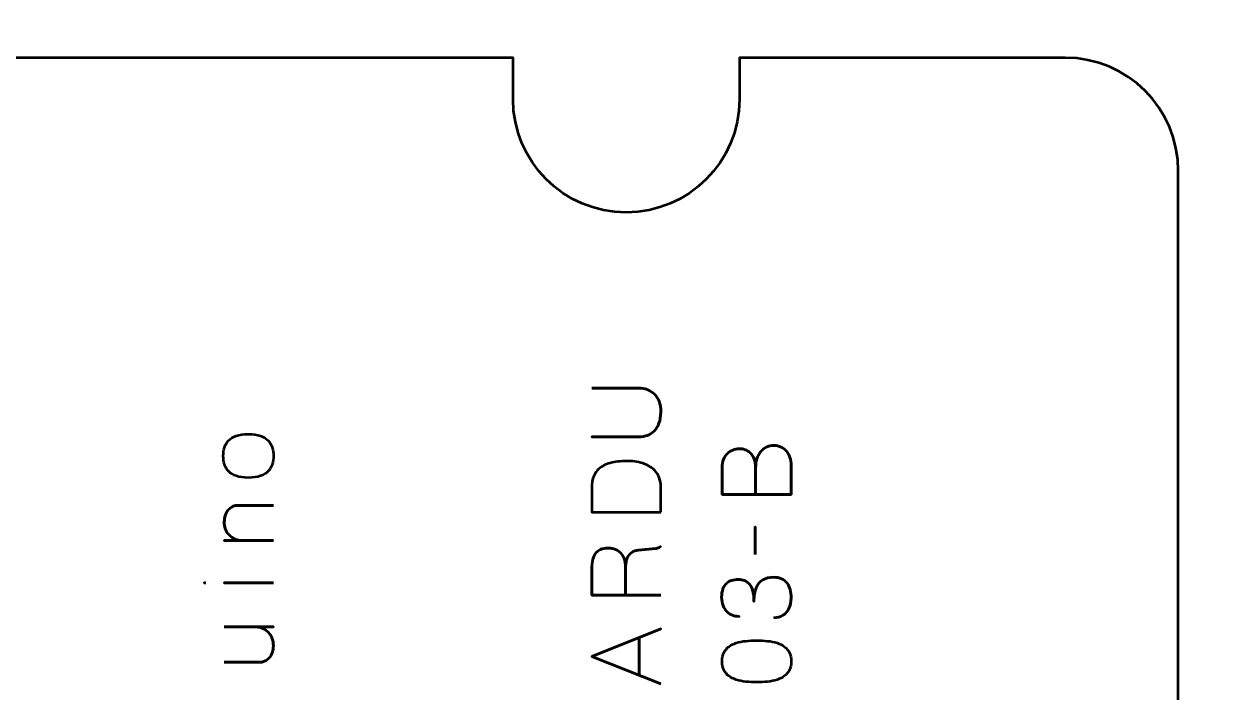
# Model space of a CAD drawing. Header units: centimetres. Extents: x -21 to 0, y -29.7 to 0.
# Drawn here: x -15.75 to -10.5, y -8.92 to -5.97 of the extents above; entities that cross this region are included whole.
import ezdxf

# ---------------------------------------------------------------- set-up
doc = ezdxf.new("R2010")
doc.units = ezdxf.units.CM
doc.header["$MEASUREMENT"] = 0
doc.layers.add('Layer 1', color=7, linetype='Continuous')

msp = doc.modelspace()

# ---------------------------------------------------------------- linework, layer by layer
at = {"layer": 'Layer 1', "color": 22, "lineweight": 53}
msp.add_open_spline([(-21.00002, -29.19996), (-21.00002, -29.19996), (-21.00002, -0.49992), (-21.00002, -0.49992), (-21.00002, -0.49992), (-21.00002, -0.22295), (-20.77693, 0.00004), (-20.49993, 0.00004), (-20.49993, 0.00004), (-20.49993, 0.00004), (-0.50008, 0.00004), (-0.50008, 0.00004), (-0.50008, 0.00004), (-0.22294, 0.00004), (0.00002, -0.22295), (0.00002, -0.49992), (0.00002, -0.49992), (0.00002, -0.49992), (0.00002, -29.19996), (0.00002, -29.19996), (0.00002, -29.19996), (0.00002, -29.47696), (-0.22294, -29.70005), (-0.50008, -29.70005), (-0.50008, -29.70005), (-0.50008, -29.70005), (-20.49993, -29.70005), (-20.49993, -29.70005), (-20.49993, -29.70005), (-20.77693, -29.70005), (-21.00002, -29.47696), (-21.00002, -29.19996)], degree=3, knots=[0, 0, 0, 0, 0.125, 0.125, 0.125, 0.125, 0.25, 0.25, 0.25, 0.25, 0.375, 0.375, 0.375, 0.375, 0.5, 0.5, 0.5, 0.5, 0.625, 0.625, 0.625, 0.625, 0.75, 0.75, 0.75, 0.75, 0.875, 0.875, 0.875, 0.875, 1, 1, 1, 1], dxfattribs=at)
at = {"layer": 'Layer 1', "color": 114, "lineweight": 53}
msp.add_open_spline([(-11.15005, -11.42102), (-11.15005, -11.42102), (-12.7, -11.42102), (-12.7, -11.42102), (-12.7, -11.42102), (-12.7, -11.42102), (-12.7, -11.1835), (-12.7, -11.1835), (-12.7, -11.1835), (-12.7, -10.9074), (-12.92391, -10.6835), (-13.2, -10.6835), (-13.2, -10.6835), (-13.47609, -10.6835), (-13.7, -10.9074), (-13.7, -11.1835), (-13.7, -11.1835), (-13.7, -11.1835), (-13.7, -11.42102), (-13.7, -11.42102), (-13.7, -11.42102), (-13.7, -11.42102), (-19.44995, -11.42102), (-19.44995, -11.42102), (-19.44995, -11.42102), (-19.72695, -11.42102), (-19.95005, -11.19793), (-19.95005, -10.92093), (-19.95005, -10.92093), (-19.95005, -10.92093), (-19.95005, -6.62107), (-19.95005, -6.62107), (-19.95005, -6.62107), (-19.95005, -6.34393), (-19.72695, -6.12097), (-19.44995, -6.12097), (-19.44995, -6.12097), (-19.44995, -6.12097), (-13.5885, -6.12097), (-13.5885, -6.12097), (-13.5885, -6.12097), (-13.5885, -6.12097), (-13.5885, -6.304), (-13.5885, -6.304), (-13.5885, -6.304), (-13.5885, -6.5801), (-13.36459, -6.804), (-13.0885, -6.804), (-13.0885, -6.804), (-12.81241, -6.804), (-12.5885, -6.5801), (-12.5885, -6.304), (-12.5885, -6.304), (-12.5885, -6.304), (-12.5885, -6.12097), (-12.5885, -6.12097), (-12.5885, -6.12097), (-12.5885, -6.12097), (-11.15005, -6.12097), (-11.15005, -6.12097), (-11.15005, -6.12097), (-10.87305, -6.12097), (-10.64995, -6.34393), (-10.64995, -6.62107), (-10.64995, -6.62107), (-10.64995, -6.62107), (-10.64995, -10.92093), (-10.64995, -10.92093), (-10.64995, -10.92093), (-10.64995, -11.19793), (-10.87305, -11.42102), (-11.15005, -11.42102)], degree=3, knots=[0, 0, 0, 0, 0.0555556, 0.0555556, 0.0555556, 0.0555556, 0.1111111, 0.1111111, 0.1111111, 0.1111111, 0.1666667, 0.1666667, 0.1666667, 0.1666667, 0.2222222, 0.2222222, 0.2222222, 0.2222222, 0.2777778, 0.2777778, 0.2777778, 0.2777778, 0.3333333, 0.3333333, 0.3333333, 0.3333333, 0.3888889, 0.3888889, 0.3888889, 0.3888889, 0.4444444, 0.4444444, 0.4444444, 0.4444444, 0.5, 0.5, 0.5, 0.5, 0.5555556, 0.5555556, 0.5555556, 0.5555556, 0.6111111, 0.6111111, 0.6111111, 0.6111111, 0.6666667, 0.6666667, 0.6666667, 0.6666667, 0.7222222, 0.7222222, 0.7222222, 0.7222222, 0.7777778, 0.7777778, 0.7777778, 0.7777778, 0.8333333, 0.8333333, 0.8333333, 0.8333333, 0.8888889, 0.8888889, 0.8888889, 0.8888889, 0.9444444, 0.9444444, 0.9444444, 0.9444444, 1, 1, 1, 1], dxfattribs=at)
at = {"layer": 'Layer 1', "color": 30, "lineweight": 53}
for points, knots in [([(-13.24111, -7.58061), (-13.24104, -7.58061), (-13.23872, -7.58061), (-13.2342, -7.58061), (-13.2342, -7.58061), (-13.22975, -7.58061), (-13.22355, -7.58061), (-13.21564, -7.58061), (-13.21564, -7.58061), (-13.20774, -7.58061), (-13.19871, -7.58061), (-13.18848, -7.58061), (-13.18848, -7.58061), (-13.17825, -7.58061), (-13.16738, -7.58061), (-13.15581, -7.58061), (-13.15581, -7.58061), (-13.14424, -7.58061), (-13.1326, -7.58061), (-13.12075, -7.58061), (-13.12075, -7.58061), (-13.10896, -7.58061), (-13.09753, -7.58061), (-13.08646, -7.58061), (-13.08646, -7.58061), (-13.07538, -7.58061), (-13.06522, -7.58061), (-13.05598, -7.58061), (-13.05598, -7.58061), (-13.04666, -7.58061), (-13.03883, -7.58061), (-13.03241, -7.58061), (-13.03241, -7.58061), (-13.01957, -7.58061), (-13.00744, -7.58259), (-12.99587, -7.58668), (-12.99587, -7.58668), (-12.98429, -7.59077), (-12.97399, -7.59705), (-12.96496, -7.60559), (-12.96496, -7.60559), (-12.95593, -7.61413), (-12.9488, -7.62506), (-12.94365, -7.63847), (-12.94365, -7.63847), (-12.9385, -7.65187), (-12.93589, -7.66782), (-12.93589, -7.68644), (-12.93589, -7.68644), (-12.93632, -7.70507), (-12.939, -7.72123), (-12.94394, -7.73485), (-12.94394, -7.73485), (-12.94895, -7.74853), (-12.95579, -7.75982), (-12.96447, -7.76878), (-12.96447, -7.76878), (-12.97315, -7.77774), (-12.98331, -7.78437), (-12.99481, -7.78875), (-12.99481, -7.78875), (-13.00638, -7.79305), (-13.01887, -7.79524), (-13.03241, -7.79524), (-13.03241, -7.79524), (-13.03241, -7.79524), (-13.24111, -7.79524), (-13.24111, -7.79524), (-13.24111, -7.79524), (-13.24111, -7.79524), (-13.03241, -7.79524), (-13.03241, -7.79524), (-13.03241, -7.79524), (-13.01887, -7.79524), (-13.00638, -7.79305), (-12.99481, -7.78875), (-12.99481, -7.78875), (-12.98331, -7.78437), (-12.97315, -7.77774), (-12.96447, -7.76878), (-12.96447, -7.76878), (-12.95579, -7.75982), (-12.94895, -7.74853), (-12.94394, -7.73485), (-12.94394, -7.73485), (-12.939, -7.72123), (-12.93632, -7.70507), (-12.93589, -7.68644), (-12.93589, -7.68644), (-12.93589, -7.66782), (-12.9385, -7.65187), (-12.94365, -7.63847), (-12.94365, -7.63847), (-12.9488, -7.62506), (-12.95593, -7.61413), (-12.96496, -7.60559), (-12.96496, -7.60559), (-12.97399, -7.59705), (-12.98429, -7.59077), (-12.99587, -7.58668), (-12.99587, -7.58668), (-13.00744, -7.58259), (-13.01957, -7.58061), (-13.03241, -7.58061), (-13.03241, -7.58061), (-13.03883, -7.58061), (-13.04666, -7.58061), (-13.05598, -7.58061), (-13.05598, -7.58061), (-13.06522, -7.58061), (-13.07538, -7.58061), (-13.08646, -7.58061), (-13.08646, -7.58061), (-13.09753, -7.58061), (-13.10896, -7.58061), (-13.12075, -7.58061), (-13.12075, -7.58061), (-13.1326, -7.58061), (-13.14424, -7.58061), (-13.15581, -7.58061), (-13.15581, -7.58061), (-13.16738, -7.58061), (-13.17825, -7.58061), (-13.18848, -7.58061), (-13.18848, -7.58061), (-13.19871, -7.58061), (-13.20774, -7.58061), (-13.21564, -7.58061), (-13.21564, -7.58061), (-13.22355, -7.58061), (-13.22975, -7.58061), (-13.2342, -7.58061), (-13.2342, -7.58061), (-13.23872, -7.58061), (-13.24104, -7.58061), (-13.24111, -7.58061)], [0, 0, 0, 0, 0.0294118, 0.0294118, 0.0294118, 0.0294118, 0.0588235, 0.0588235, 0.0588235, 0.0588235, 0.0882353, 0.0882353, 0.0882353, 0.0882353, 0.1176471, 0.1176471, 0.1176471, 0.1176471, 0.1470588, 0.1470588, 0.1470588, 0.1470588, 0.1764706, 0.1764706, 0.1764706, 0.1764706, 0.2058824, 0.2058824, 0.2058824, 0.2058824, 0.2352941, 0.2352941, 0.2352941, 0.2352941, 0.2647059, 0.2647059, 0.2647059, 0.2647059, 0.2941176, 0.2941176, 0.2941176, 0.2941176, 0.3235294, 0.3235294, 0.3235294, 0.3235294, 0.3529412, 0.3529412, 0.3529412, 0.3529412, 0.3823529, 0.3823529, 0.3823529, 0.3823529, 0.4117647, 0.4117647, 0.4117647, 0.4117647, 0.4411765, 0.4411765, 0.4411765, 0.4411765, 0.4705882, 0.4705882, 0.4705882, 0.4705882, 0.5, 0.5, 0.5, 0.5, 0.5294118, 0.5294118, 0.5294118, 0.5294118, 0.5588235, 0.5588235, 0.5588235, 0.5588235, 0.5882353, 0.5882353, 0.5882353, 0.5882353, 0.6176471, 0.6176471, 0.6176471, 0.6176471, 0.6470588, 0.6470588, 0.6470588, 0.6470588, 0.6764706, 0.6764706, 0.6764706, 0.6764706, 0.7058824, 0.7058824, 0.7058824, 0.7058824, 0.7352941, 0.7352941, 0.7352941, 0.7352941, 0.7647059, 0.7647059, 0.7647059, 0.7647059, 0.7941176, 0.7941176, 0.7941176, 0.7941176, 0.8235294, 0.8235294, 0.8235294, 0.8235294, 0.8529412, 0.8529412, 0.8529412, 0.8529412, 0.8823529, 0.8823529, 0.8823529, 0.8823529, 0.9117647, 0.9117647, 0.9117647, 0.9117647, 0.9411765, 0.9411765, 0.9411765, 0.9411765, 0.9705882, 0.9705882, 0.9705882, 0.9705882, 1, 1, 1, 1]), ([(-14.64714, -7.87968), (-14.64707, -7.86635), (-14.64876, -7.85393), (-14.65236, -7.84236), (-14.65236, -7.84236), (-14.65596, -7.83079), (-14.66196, -7.82056), (-14.67035, -7.81181), (-14.67035, -7.81181), (-14.67875, -7.80299), (-14.69011, -7.79615), (-14.7045, -7.79114), (-14.7045, -7.79114), (-14.71882, -7.7862), (-14.73667, -7.78366), (-14.75805, -7.78359), (-14.75805, -7.78359), (-14.77936, -7.78366), (-14.79714, -7.7862), (-14.81139, -7.79114), (-14.81139, -7.79114), (-14.82564, -7.79615), (-14.837, -7.80299), (-14.8454, -7.81181), (-14.8454, -7.81181), (-14.85373, -7.82056), (-14.85972, -7.83079), (-14.86332, -7.84236), (-14.86332, -7.84236), (-14.86692, -7.85393), (-14.86861, -7.86635), (-14.86854, -7.87968), (-14.86854, -7.87968), (-14.86861, -7.89288), (-14.86692, -7.9053), (-14.86332, -7.91687), (-14.86332, -7.91687), (-14.85972, -7.92844), (-14.85373, -7.9386), (-14.8454, -7.94742), (-14.8454, -7.94742), (-14.837, -7.95624), (-14.82564, -7.96315), (-14.81139, -7.96816), (-14.81139, -7.96816), (-14.79714, -7.97317), (-14.77936, -7.97571), (-14.75805, -7.97578), (-14.75805, -7.97578), (-14.73667, -7.97571), (-14.71882, -7.97317), (-14.7045, -7.96816), (-14.7045, -7.96816), (-14.69011, -7.96315), (-14.67875, -7.95624), (-14.67035, -7.94742), (-14.67035, -7.94742), (-14.66196, -7.9386), (-14.65596, -7.92844), (-14.65236, -7.91687), (-14.65236, -7.91687), (-14.64876, -7.9053), (-14.64707, -7.89288), (-14.64714, -7.87968)], [0, 0, 0, 0, 0.0625, 0.0625, 0.0625, 0.0625, 0.125, 0.125, 0.125, 0.125, 0.1875, 0.1875, 0.1875, 0.1875, 0.25, 0.25, 0.25, 0.25, 0.3125, 0.3125, 0.3125, 0.3125, 0.375, 0.375, 0.375, 0.375, 0.4375, 0.4375, 0.4375, 0.4375, 0.5, 0.5, 0.5, 0.5, 0.5625, 0.5625, 0.5625, 0.5625, 0.625, 0.625, 0.625, 0.625, 0.6875, 0.6875, 0.6875, 0.6875, 0.75, 0.75, 0.75, 0.75, 0.8125, 0.8125, 0.8125, 0.8125, 0.875, 0.875, 0.875, 0.875, 0.9375, 0.9375, 0.9375, 0.9375, 1, 1, 1, 1]), ([(-14.64714, -7.87968), (-14.64707, -7.86635), (-14.64876, -7.85393), (-14.65236, -7.84236), (-14.65236, -7.84236), (-14.65596, -7.83079), (-14.66196, -7.82056), (-14.67035, -7.81181), (-14.67035, -7.81181), (-14.67875, -7.80299), (-14.69011, -7.79615), (-14.7045, -7.79114), (-14.7045, -7.79114), (-14.71882, -7.7862), (-14.73667, -7.78366), (-14.75805, -7.78359), (-14.75805, -7.78359), (-14.77936, -7.78366), (-14.79714, -7.7862), (-14.81139, -7.79114), (-14.81139, -7.79114), (-14.82564, -7.79615), (-14.837, -7.80299), (-14.8454, -7.81181), (-14.8454, -7.81181), (-14.85373, -7.82056), (-14.85972, -7.83079), (-14.86332, -7.84236), (-14.86332, -7.84236), (-14.86692, -7.85393), (-14.86861, -7.86635), (-14.86854, -7.87968), (-14.86854, -7.87968), (-14.86861, -7.89288), (-14.86692, -7.9053), (-14.86332, -7.91687), (-14.86332, -7.91687), (-14.85972, -7.92844), (-14.85373, -7.9386), (-14.8454, -7.94742), (-14.8454, -7.94742), (-14.837, -7.95624), (-14.82564, -7.96315), (-14.81139, -7.96816), (-14.81139, -7.96816), (-14.79714, -7.97317), (-14.77936, -7.97571), (-14.75805, -7.97578), (-14.75805, -7.97578), (-14.73667, -7.97571), (-14.71882, -7.97317), (-14.7045, -7.96816), (-14.7045, -7.96816), (-14.69011, -7.96315), (-14.67875, -7.95624), (-14.67035, -7.94742), (-14.67035, -7.94742), (-14.66196, -7.9386), (-14.65596, -7.92844), (-14.65236, -7.91687), (-14.65236, -7.91687), (-14.64876, -7.9053), (-14.64707, -7.89288), (-14.64714, -7.87968)], [0, 0, 0, 0, 0.0625, 0.0625, 0.0625, 0.0625, 0.125, 0.125, 0.125, 0.125, 0.1875, 0.1875, 0.1875, 0.1875, 0.25, 0.25, 0.25, 0.25, 0.3125, 0.3125, 0.3125, 0.3125, 0.375, 0.375, 0.375, 0.375, 0.4375, 0.4375, 0.4375, 0.4375, 0.5, 0.5, 0.5, 0.5, 0.5625, 0.5625, 0.5625, 0.5625, 0.625, 0.625, 0.625, 0.625, 0.6875, 0.6875, 0.6875, 0.6875, 0.75, 0.75, 0.75, 0.75, 0.8125, 0.8125, 0.8125, 0.8125, 0.875, 0.875, 0.875, 0.875, 0.9375, 0.9375, 0.9375, 0.9375, 1, 1, 1, 1]), ([(-12.51722, -8.04987), (-12.51722, -8.04987), (-12.51722, -7.93261), (-12.51722, -7.93261), (-12.51722, -7.93261), (-12.51729, -7.91737), (-12.5194, -7.90439), (-12.52357, -7.89345), (-12.52357, -7.89345), (-12.52766, -7.88258), (-12.53323, -7.87377), (-12.54022, -7.86692), (-12.54022, -7.86692), (-12.5472, -7.86008), (-12.5551, -7.85514), (-12.56385, -7.85203), (-12.56385, -7.85203), (-12.57253, -7.849), (-12.58156, -7.84759), (-12.59087, -7.84794), (-12.59087, -7.84794), (-12.60019, -7.84837), (-12.60922, -7.85034), (-12.61804, -7.85387), (-12.61804, -7.85387), (-12.62686, -7.85733), (-12.63483, -7.86255), (-12.64196, -7.86939), (-12.64196, -7.86939), (-12.64908, -7.87623), (-12.65473, -7.88477), (-12.65889, -7.89514), (-12.65889, -7.89514), (-12.66312, -7.90552), (-12.66531, -7.91772), (-12.66538, -7.93176), (-12.66538, -7.93176), (-12.66538, -7.93176), (-12.66538, -8.04987), (-12.66538, -8.04987), (-12.66538, -8.04987), (-12.66538, -8.04987), (-12.36016, -8.04987), (-12.36016, -8.04987), (-12.36016, -8.04987), (-12.36016, -8.04987), (-12.36016, -7.91991), (-12.36016, -7.91991), (-12.36016, -7.91991), (-12.36016, -7.90777), (-12.36192, -7.89648), (-12.36538, -7.88604), (-12.36538, -7.88604), (-12.36891, -7.8756), (-12.37392, -7.8665), (-12.38062, -7.8586), (-12.38062, -7.8586), (-12.38725, -7.85076), (-12.3953, -7.84463), (-12.40482, -7.84025), (-12.40482, -7.84025), (-12.41435, -7.83588), (-12.42514, -7.83362), (-12.43721, -7.83355), (-12.43721, -7.83355), (-12.44934, -7.83383), (-12.46028, -7.83637), (-12.47008, -7.84124), (-12.47008, -7.84124), (-12.47989, -7.84611), (-12.48829, -7.85288), (-12.49534, -7.86163), (-12.49534, -7.86163), (-12.50233, -7.87038), (-12.50776, -7.88082), (-12.5115, -7.89282), (-12.5115, -7.89282), (-12.51524, -7.90481), (-12.51714, -7.91807), (-12.51722, -7.93261), (-12.51722, -7.93261), (-12.51714, -7.91807), (-12.51524, -7.90481), (-12.5115, -7.89282), (-12.5115, -7.89282), (-12.50776, -7.88082), (-12.50233, -7.87038), (-12.49534, -7.86163), (-12.49534, -7.86163), (-12.48829, -7.85288), (-12.47989, -7.84611), (-12.47008, -7.84124), (-12.47008, -7.84124), (-12.46028, -7.83637), (-12.44934, -7.83383), (-12.43721, -7.83355), (-12.43721, -7.83355), (-12.42514, -7.83362), (-12.41435, -7.83588), (-12.40482, -7.84025), (-12.40482, -7.84025), (-12.3953, -7.84463), (-12.38725, -7.85076), (-12.38062, -7.8586), (-12.38062, -7.8586), (-12.37392, -7.8665), (-12.36891, -7.8756), (-12.36538, -7.88604), (-12.36538, -7.88604), (-12.36192, -7.89648), (-12.36016, -7.90777), (-12.36016, -7.91991), (-12.36016, -7.91991), (-12.36016, -7.91991), (-12.36016, -8.04987), (-12.36016, -8.04987), (-12.36016, -8.04987), (-12.36016, -8.04987), (-12.66538, -8.04987), (-12.66538, -8.04987), (-12.66538, -8.04987), (-12.66538, -8.04987), (-12.66538, -7.93176), (-12.66538, -7.93176), (-12.66538, -7.93176), (-12.66531, -7.91772), (-12.66312, -7.90552), (-12.65889, -7.89514), (-12.65889, -7.89514), (-12.65473, -7.88477), (-12.64908, -7.87623), (-12.64196, -7.86939), (-12.64196, -7.86939), (-12.63483, -7.86255), (-12.62686, -7.85733), (-12.61804, -7.85387), (-12.61804, -7.85387), (-12.60922, -7.85034), (-12.60019, -7.84837), (-12.59087, -7.84794), (-12.59087, -7.84794), (-12.58156, -7.84759), (-12.57253, -7.849), (-12.56385, -7.85203), (-12.56385, -7.85203), (-12.5551, -7.85514), (-12.5472, -7.86008), (-12.54022, -7.86692), (-12.54022, -7.86692), (-12.53323, -7.87377), (-12.52766, -7.88258), (-12.52357, -7.89345), (-12.52357, -7.89345), (-12.5194, -7.90439), (-12.51729, -7.91737), (-12.51722, -7.93261), (-12.51722, -7.93261), (-12.51722, -7.93261), (-12.51722, -8.04987), (-12.51722, -8.04987)], [0, 0, 0, 0, 0.025, 0.025, 0.025, 0.025, 0.05, 0.05, 0.05, 0.05, 0.075, 0.075, 0.075, 0.075, 0.1, 0.1, 0.1, 0.1, 0.125, 0.125, 0.125, 0.125, 0.15, 0.15, 0.15, 0.15, 0.175, 0.175, 0.175, 0.175, 0.2, 0.2, 0.2, 0.2, 0.225, 0.225, 0.225, 0.225, 0.25, 0.25, 0.25, 0.25, 0.275, 0.275, 0.275, 0.275, 0.3, 0.3, 0.3, 0.3, 0.325, 0.325, 0.325, 0.325, 0.35, 0.35, 0.35, 0.35, 0.375, 0.375, 0.375, 0.375, 0.4, 0.4, 0.4, 0.4, 0.425, 0.425, 0.425, 0.425, 0.45, 0.45, 0.45, 0.45, 0.475, 0.475, 0.475, 0.475, 0.5, 0.5, 0.5, 0.5, 0.525, 0.525, 0.525, 0.525, 0.55, 0.55, 0.55, 0.55, 0.575, 0.575, 0.575, 0.575, 0.6, 0.6, 0.6, 0.6, 0.625, 0.625, 0.625, 0.625, 0.65, 0.65, 0.65, 0.65, 0.675, 0.675, 0.675, 0.675, 0.7, 0.7, 0.7, 0.7, 0.725, 0.725, 0.725, 0.725, 0.75, 0.75, 0.75, 0.75, 0.775, 0.775, 0.775, 0.775, 0.8, 0.8, 0.8, 0.8, 0.825, 0.825, 0.825, 0.825, 0.85, 0.85, 0.85, 0.85, 0.875, 0.875, 0.875, 0.875, 0.9, 0.9, 0.9, 0.9, 0.925, 0.925, 0.925, 0.925, 0.95, 0.95, 0.95, 0.95, 0.975, 0.975, 0.975, 0.975, 1, 1, 1, 1]), ([(-12.93547, -8.12798), (-12.93547, -8.12798), (-13.24069, -8.12798), (-13.24069, -8.12798), (-13.24069, -8.12798), (-13.24069, -8.12798), (-13.24069, -8.01791), (-13.24069, -8.01791), (-13.24069, -8.01791), (-13.24062, -8.00119), (-13.23843, -7.98673), (-13.23413, -7.97452), (-13.23413, -7.97452), (-13.22983, -7.96239), (-13.2239, -7.95209), (-13.21642, -7.94376), (-13.21642, -7.94376), (-13.20887, -7.93537), (-13.20019, -7.92859), (-13.19046, -7.9233), (-13.19046, -7.9233), (-13.18065, -7.91801), (-13.17021, -7.91392), (-13.15913, -7.91102), (-13.15913, -7.91102), (-13.14812, -7.90813), (-13.1369, -7.90609), (-13.12555, -7.90482), (-13.12555, -7.90482), (-13.11419, -7.90355), (-13.10318, -7.9027), (-13.09253, -7.90235), (-13.09253, -7.90235), (-13.08187, -7.90185), (-13.07065, -7.9022), (-13.05887, -7.90333), (-13.05887, -7.90333), (-13.04709, -7.90446), (-13.03531, -7.90658), (-13.02359, -7.90975), (-13.02359, -7.90975), (-13.01188, -7.91286), (-13.00073, -7.9173), (-12.99022, -7.92302), (-12.99022, -7.92302), (-12.97964, -7.92866), (-12.97025, -7.93586), (-12.96207, -7.94447), (-12.96207, -7.94447), (-12.95388, -7.95315), (-12.94739, -7.96352), (-12.94267, -7.97565), (-12.94267, -7.97565), (-12.93794, -7.98779), (-12.93554, -8.0019), (-12.93547, -8.01791), (-12.93547, -8.01791), (-12.93547, -8.01791), (-12.93547, -8.12798), (-12.93547, -8.12798)], [0, 0, 0, 0, 0.0666667, 0.0666667, 0.0666667, 0.0666667, 0.1333333, 0.1333333, 0.1333333, 0.1333333, 0.2, 0.2, 0.2, 0.2, 0.2666667, 0.2666667, 0.2666667, 0.2666667, 0.3333333, 0.3333333, 0.3333333, 0.3333333, 0.4, 0.4, 0.4, 0.4, 0.4666667, 0.4666667, 0.4666667, 0.4666667, 0.5333333, 0.5333333, 0.5333333, 0.5333333, 0.6, 0.6, 0.6, 0.6, 0.6666667, 0.6666667, 0.6666667, 0.6666667, 0.7333333, 0.7333333, 0.7333333, 0.7333333, 0.8, 0.8, 0.8, 0.8, 0.8666667, 0.8666667, 0.8666667, 0.8666667, 0.9333333, 0.9333333, 0.9333333, 0.9333333, 1, 1, 1, 1]), ([(-12.93547, -8.12798), (-12.93547, -8.12798), (-13.24069, -8.12798), (-13.24069, -8.12798), (-13.24069, -8.12798), (-13.24069, -8.12798), (-13.24069, -8.01791), (-13.24069, -8.01791), (-13.24069, -8.01791), (-13.24062, -8.00119), (-13.23843, -7.98673), (-13.23413, -7.97452), (-13.23413, -7.97452), (-13.22983, -7.96239), (-13.2239, -7.95209), (-13.21642, -7.94376), (-13.21642, -7.94376), (-13.20887, -7.93537), (-13.20019, -7.92859), (-13.19046, -7.9233), (-13.19046, -7.9233), (-13.18065, -7.91801), (-13.17021, -7.91392), (-13.15913, -7.91102), (-13.15913, -7.91102), (-13.14812, -7.90813), (-13.1369, -7.90609), (-13.12555, -7.90482), (-13.12555, -7.90482), (-13.11419, -7.90355), (-13.10318, -7.9027), (-13.09253, -7.90235), (-13.09253, -7.90235), (-13.08187, -7.90185), (-13.07065, -7.9022), (-13.05887, -7.90333), (-13.05887, -7.90333), (-13.04709, -7.90446), (-13.03531, -7.90658), (-13.02359, -7.90975), (-13.02359, -7.90975), (-13.01188, -7.91286), (-13.00073, -7.9173), (-12.99022, -7.92302), (-12.99022, -7.92302), (-12.97964, -7.92866), (-12.97025, -7.93586), (-12.96207, -7.94447), (-12.96207, -7.94447), (-12.95388, -7.95315), (-12.94739, -7.96352), (-12.94267, -7.97565), (-12.94267, -7.97565), (-12.93794, -7.98779), (-12.93554, -8.0019), (-12.93547, -8.01791), (-12.93547, -8.01791), (-12.93547, -8.01791), (-12.93547, -8.12798), (-12.93547, -8.12798)], [0, 0, 0, 0, 0.0666667, 0.0666667, 0.0666667, 0.0666667, 0.1333333, 0.1333333, 0.1333333, 0.1333333, 0.2, 0.2, 0.2, 0.2, 0.2666667, 0.2666667, 0.2666667, 0.2666667, 0.3333333, 0.3333333, 0.3333333, 0.3333333, 0.4, 0.4, 0.4, 0.4, 0.4666667, 0.4666667, 0.4666667, 0.4666667, 0.5333333, 0.5333333, 0.5333333, 0.5333333, 0.6, 0.6, 0.6, 0.6, 0.6666667, 0.6666667, 0.6666667, 0.6666667, 0.7333333, 0.7333333, 0.7333333, 0.7333333, 0.8, 0.8, 0.8, 0.8, 0.8666667, 0.8666667, 0.8666667, 0.8666667, 0.9333333, 0.9333333, 0.9333333, 0.9333333, 1, 1, 1, 1]), ([(-14.64714, -8.09813), (-14.64721, -8.09813), (-14.64926, -8.09813), (-14.65328, -8.09813), (-14.65328, -8.09813), (-14.65723, -8.09813), (-14.66266, -8.09813), (-14.66951, -8.09813), (-14.66951, -8.09813), (-14.67642, -8.09813), (-14.68418, -8.09813), (-14.69293, -8.09813), (-14.69293, -8.09813), (-14.70161, -8.09813), (-14.71071, -8.09813), (-14.72031, -8.09813), (-14.72031, -8.09813), (-14.72983, -8.09813), (-14.73921, -8.09813), (-14.74853, -8.09813), (-14.74853, -8.09813), (-14.75784, -8.09813), (-14.76659, -8.09813), (-14.77463, -8.09813), (-14.77463, -8.09813), (-14.78275, -8.09813), (-14.78966, -8.09813), (-14.79552, -8.09813), (-14.79552, -8.09813), (-14.8013, -8.09813), (-14.80547, -8.09813), (-14.80801, -8.09813), (-14.80801, -8.09813), (-14.81196, -8.09813), (-14.8164, -8.0989), (-14.82127, -8.10059), (-14.82127, -8.10059), (-14.82621, -8.10222), (-14.83115, -8.10483), (-14.83609, -8.10843), (-14.83609, -8.10843), (-14.8411, -8.11202), (-14.84568, -8.11661), (-14.84992, -8.12233), (-14.84992, -8.12233), (-14.85415, -8.12811), (-14.85754, -8.13503), (-14.86015, -8.14307), (-14.86015, -8.14307), (-14.86276, -8.15118), (-14.86417, -8.16064), (-14.86431, -8.17136), (-14.86431, -8.17136), (-14.86431, -8.18223), (-14.86283, -8.19203), (-14.85986, -8.20078), (-14.85986, -8.20078), (-14.85683, -8.20953), (-14.85267, -8.21722), (-14.84738, -8.22385), (-14.84738, -8.22385), (-14.84208, -8.23049), (-14.83602, -8.23599), (-14.8291, -8.24043), (-14.8291, -8.24043), (-14.82226, -8.24495), (-14.81499, -8.24827), (-14.80723, -8.25052), (-14.80723, -8.25052), (-14.79954, -8.25278), (-14.79171, -8.25391), (-14.78388, -8.25391), (-14.78388, -8.25391), (-14.79171, -8.25391), (-14.79954, -8.25278), (-14.80723, -8.25052), (-14.80723, -8.25052), (-14.81499, -8.24827), (-14.82226, -8.24495), (-14.8291, -8.24043), (-14.8291, -8.24043), (-14.83602, -8.23599), (-14.84208, -8.23049), (-14.84738, -8.22385), (-14.84738, -8.22385), (-14.85267, -8.21722), (-14.85683, -8.20953), (-14.85986, -8.20078), (-14.85986, -8.20078), (-14.86283, -8.19203), (-14.86431, -8.18223), (-14.86431, -8.17136), (-14.86431, -8.17136), (-14.86417, -8.16064), (-14.86276, -8.15118), (-14.86015, -8.14307), (-14.86015, -8.14307), (-14.85754, -8.13503), (-14.85415, -8.12811), (-14.84992, -8.12233), (-14.84992, -8.12233), (-14.84568, -8.11661), (-14.8411, -8.11202), (-14.83609, -8.10843), (-14.83609, -8.10843), (-14.83115, -8.10483), (-14.82621, -8.10222), (-14.82127, -8.10059), (-14.82127, -8.10059), (-14.8164, -8.0989), (-14.81196, -8.09813), (-14.80801, -8.09813), (-14.80801, -8.09813), (-14.80547, -8.09813), (-14.8013, -8.09813), (-14.79552, -8.09813), (-14.79552, -8.09813), (-14.78966, -8.09813), (-14.78275, -8.09813), (-14.77463, -8.09813), (-14.77463, -8.09813), (-14.76659, -8.09813), (-14.75784, -8.09813), (-14.74853, -8.09813), (-14.74853, -8.09813), (-14.73921, -8.09813), (-14.72983, -8.09813), (-14.72031, -8.09813), (-14.72031, -8.09813), (-14.71071, -8.09813), (-14.70161, -8.09813), (-14.69293, -8.09813), (-14.69293, -8.09813), (-14.68418, -8.09813), (-14.67642, -8.09813), (-14.66951, -8.09813), (-14.66951, -8.09813), (-14.66266, -8.09813), (-14.65723, -8.09813), (-14.65328, -8.09813), (-14.65328, -8.09813), (-14.64926, -8.09813), (-14.64721, -8.09813), (-14.64714, -8.09813)], [0, 0, 0, 0, 0.0277778, 0.0277778, 0.0277778, 0.0277778, 0.0555556, 0.0555556, 0.0555556, 0.0555556, 0.0833333, 0.0833333, 0.0833333, 0.0833333, 0.1111111, 0.1111111, 0.1111111, 0.1111111, 0.1388889, 0.1388889, 0.1388889, 0.1388889, 0.1666667, 0.1666667, 0.1666667, 0.1666667, 0.1944444, 0.1944444, 0.1944444, 0.1944444, 0.2222222, 0.2222222, 0.2222222, 0.2222222, 0.25, 0.25, 0.25, 0.25, 0.2777778, 0.2777778, 0.2777778, 0.2777778, 0.3055556, 0.3055556, 0.3055556, 0.3055556, 0.3333333, 0.3333333, 0.3333333, 0.3333333, 0.3611111, 0.3611111, 0.3611111, 0.3611111, 0.3888889, 0.3888889, 0.3888889, 0.3888889, 0.4166667, 0.4166667, 0.4166667, 0.4166667, 0.4444444, 0.4444444, 0.4444444, 0.4444444, 0.4722222, 0.4722222, 0.4722222, 0.4722222, 0.5, 0.5, 0.5, 0.5, 0.5277778, 0.5277778, 0.5277778, 0.5277778, 0.5555556, 0.5555556, 0.5555556, 0.5555556, 0.5833333, 0.5833333, 0.5833333, 0.5833333, 0.6111111, 0.6111111, 0.6111111, 0.6111111, 0.6388889, 0.6388889, 0.6388889, 0.6388889, 0.6666667, 0.6666667, 0.6666667, 0.6666667, 0.6944444, 0.6944444, 0.6944444, 0.6944444, 0.7222222, 0.7222222, 0.7222222, 0.7222222, 0.75, 0.75, 0.75, 0.75, 0.7777778, 0.7777778, 0.7777778, 0.7777778, 0.8055556, 0.8055556, 0.8055556, 0.8055556, 0.8333333, 0.8333333, 0.8333333, 0.8333333, 0.8611111, 0.8611111, 0.8611111, 0.8611111, 0.8888889, 0.8888889, 0.8888889, 0.8888889, 0.9166667, 0.9166667, 0.9166667, 0.9166667, 0.9444444, 0.9444444, 0.9444444, 0.9444444, 0.9722222, 0.9722222, 0.9722222, 0.9722222, 1, 1, 1, 1]), ([(-12.51976, -8.31572), (-12.51976, -8.31572), (-12.51976, -8.19253), (-12.51976, -8.19253), (-12.51976, -8.19253), (-12.51976, -8.19253), (-12.51976, -8.31572), (-12.51976, -8.31572)], [0, 0, 0, 0, 0.5, 0.5, 0.5, 0.5, 1, 1, 1, 1]), ([(-14.64714, -8.25391), (-14.64714, -8.25391), (-14.86431, -8.25391), (-14.86431, -8.25391), (-14.86431, -8.25391), (-14.86431, -8.25391), (-14.64714, -8.25391), (-14.64714, -8.25391)], [0, 0, 0, 0, 0.5, 0.5, 0.5, 0.5, 1, 1, 1, 1]), ([(-12.93547, -8.49501), (-12.93547, -8.49501), (-13.24069, -8.49501), (-13.24069, -8.49501), (-13.24069, -8.49501), (-13.24069, -8.49501), (-13.24069, -8.38367), (-13.24069, -8.38367), (-13.24069, -8.38367), (-13.24069, -8.36815), (-13.23963, -8.35489), (-13.23759, -8.34395), (-13.23759, -8.34395), (-13.23554, -8.33295), (-13.23258, -8.32384), (-13.2287, -8.31665), (-13.2287, -8.31665), (-13.22482, -8.30945), (-13.22009, -8.30381), (-13.21452, -8.29964), (-13.21452, -8.29964), (-13.20901, -8.29541), (-13.20273, -8.29245), (-13.19575, -8.29054), (-13.19575, -8.29054), (-13.18876, -8.28864), (-13.18121, -8.28751), (-13.17296, -8.28716), (-13.17296, -8.28716), (-13.16259, -8.28666), (-13.15257, -8.28779), (-13.1429, -8.29047), (-13.1429, -8.29047), (-13.13317, -8.29322), (-13.12449, -8.29795), (-13.11673, -8.30465), (-13.11673, -8.30465), (-13.10896, -8.31143), (-13.10283, -8.32053), (-13.09824, -8.3321), (-13.09824, -8.3321), (-13.09372, -8.34367), (-13.09133, -8.35799), (-13.09126, -8.37521), (-13.09126, -8.37521), (-13.09126, -8.37521), (-13.09126, -8.49501), (-13.09126, -8.49501), (-13.09126, -8.49501), (-13.09126, -8.49501), (-13.09126, -8.37521), (-13.09126, -8.37521), (-13.09126, -8.37521), (-13.09133, -8.35835), (-13.09372, -8.34416), (-13.09824, -8.33266), (-13.09824, -8.33266), (-13.10283, -8.32116), (-13.10896, -8.31199), (-13.11673, -8.30515), (-13.11673, -8.30515), (-13.12449, -8.2983), (-13.13317, -8.29351), (-13.1429, -8.29068), (-13.1429, -8.29068), (-13.15257, -8.28786), (-13.16259, -8.28666), (-13.17296, -8.28716), (-13.17296, -8.28716), (-13.18326, -8.28758), (-13.19257, -8.28934), (-13.2009, -8.29245), (-13.2009, -8.29245), (-13.20915, -8.29548), (-13.21628, -8.30056), (-13.22221, -8.30762), (-13.22221, -8.30762), (-13.22813, -8.31467), (-13.23272, -8.32441), (-13.23589, -8.33676), (-13.23589, -8.33676), (-13.23907, -8.3491), (-13.24069, -8.36477), (-13.24069, -8.38367), (-13.24069, -8.38367), (-13.24069, -8.38367), (-13.24069, -8.49501), (-13.24069, -8.49501), (-13.24069, -8.49501), (-13.24069, -8.49501), (-12.93547, -8.49501), (-12.93547, -8.49501)], [0, 0, 0, 0, 0.0434783, 0.0434783, 0.0434783, 0.0434783, 0.0869565, 0.0869565, 0.0869565, 0.0869565, 0.1304348, 0.1304348, 0.1304348, 0.1304348, 0.173913, 0.173913, 0.173913, 0.173913, 0.2173913, 0.2173913, 0.2173913, 0.2173913, 0.2608696, 0.2608696, 0.2608696, 0.2608696, 0.3043478, 0.3043478, 0.3043478, 0.3043478, 0.3478261, 0.3478261, 0.3478261, 0.3478261, 0.3913043, 0.3913043, 0.3913043, 0.3913043, 0.4347826, 0.4347826, 0.4347826, 0.4347826, 0.4782609, 0.4782609, 0.4782609, 0.4782609, 0.5217391, 0.5217391, 0.5217391, 0.5217391, 0.5652174, 0.5652174, 0.5652174, 0.5652174, 0.6086957, 0.6086957, 0.6086957, 0.6086957, 0.6521739, 0.6521739, 0.6521739, 0.6521739, 0.6956522, 0.6956522, 0.6956522, 0.6956522, 0.7391304, 0.7391304, 0.7391304, 0.7391304, 0.7826087, 0.7826087, 0.7826087, 0.7826087, 0.826087, 0.826087, 0.826087, 0.826087, 0.8695652, 0.8695652, 0.8695652, 0.8695652, 0.9130435, 0.9130435, 0.9130435, 0.9130435, 0.9565217, 0.9565217, 0.9565217, 0.9565217, 1, 1, 1, 1]), ([(-12.93547, -8.27784), (-12.93752, -8.28066), (-12.93999, -8.28278), (-12.94288, -8.28433), (-12.94288, -8.28433), (-12.94577, -8.28589), (-12.94866, -8.28694), (-12.95149, -8.28758), (-12.95149, -8.28758), (-12.95424, -8.28814), (-12.95657, -8.28843), (-12.95833, -8.28843), (-12.95833, -8.28843), (-12.95833, -8.28843), (-13.03538, -8.29605), (-13.03538, -8.29605), (-13.03538, -8.29605), (-13.04645, -8.29689), (-13.05619, -8.30014), (-13.06452, -8.30571), (-13.06452, -8.30571), (-13.07291, -8.31136), (-13.0794, -8.3194), (-13.08413, -8.32998), (-13.08413, -8.32998), (-13.08879, -8.3405), (-13.09118, -8.35362), (-13.09126, -8.36928), (-13.09126, -8.36928), (-13.09118, -8.35362), (-13.08879, -8.3405), (-13.08413, -8.32998), (-13.08413, -8.32998), (-13.0794, -8.3194), (-13.07291, -8.31136), (-13.06452, -8.30571), (-13.06452, -8.30571), (-13.05619, -8.30014), (-13.04645, -8.29689), (-13.03538, -8.29605), (-13.03538, -8.29605), (-13.03538, -8.29605), (-12.95833, -8.28843), (-12.95833, -8.28843), (-12.95833, -8.28843), (-12.95657, -8.28843), (-12.95424, -8.28814), (-12.95149, -8.28758), (-12.95149, -8.28758), (-12.94866, -8.28694), (-12.94577, -8.28589), (-12.94288, -8.28433), (-12.94288, -8.28433), (-12.93999, -8.28278), (-12.93752, -8.28066), (-12.93547, -8.27784)], [0, 0, 0, 0, 0.0714286, 0.0714286, 0.0714286, 0.0714286, 0.1428571, 0.1428571, 0.1428571, 0.1428571, 0.2142857, 0.2142857, 0.2142857, 0.2142857, 0.2857143, 0.2857143, 0.2857143, 0.2857143, 0.3571429, 0.3571429, 0.3571429, 0.3571429, 0.4285714, 0.4285714, 0.4285714, 0.4285714, 0.5, 0.5, 0.5, 0.5, 0.5714286, 0.5714286, 0.5714286, 0.5714286, 0.6428571, 0.6428571, 0.6428571, 0.6428571, 0.7142857, 0.7142857, 0.7142857, 0.7142857, 0.7857143, 0.7857143, 0.7857143, 0.7857143, 0.8571429, 0.8571429, 0.8571429, 0.8571429, 0.9285714, 0.9285714, 0.9285714, 0.9285714, 1, 1, 1, 1]), ([(-14.94516, -8.4406), (-14.94516, -8.4406), (-14.95278, -8.4406), (-14.95278, -8.4406), (-14.95278, -8.4406), (-14.95278, -8.4406), (-14.94516, -8.4406), (-14.94516, -8.4406)], [0, 0, 0, 0, 0.5, 0.5, 0.5, 0.5, 1, 1, 1, 1]), ([(-14.64756, -8.4406), (-14.64756, -8.4406), (-14.86473, -8.4406), (-14.86473, -8.4406), (-14.86473, -8.4406), (-14.86466, -8.4406), (-14.86212, -8.4406), (-14.85725, -8.4406), (-14.85725, -8.4406), (-14.85238, -8.4406), (-14.84568, -8.4406), (-14.83722, -8.4406), (-14.83722, -8.4406), (-14.82875, -8.4406), (-14.81908, -8.4406), (-14.80822, -8.4406), (-14.80822, -8.4406), (-14.79735, -8.4406), (-14.78592, -8.4406), (-14.77386, -8.4406), (-14.77386, -8.4406), (-14.76186, -8.4406), (-14.7498, -8.4406), (-14.7378, -8.4406), (-14.7378, -8.4406), (-14.72574, -8.4406), (-14.71431, -8.4406), (-14.70351, -8.4406), (-14.70351, -8.4406), (-14.69265, -8.4406), (-14.68305, -8.4406), (-14.67466, -8.4406), (-14.67466, -8.4406), (-14.66619, -8.4406), (-14.65963, -8.4406), (-14.65476, -8.4406), (-14.65476, -8.4406), (-14.64996, -8.4406), (-14.64756, -8.4406), (-14.64756, -8.4406)], [0, 0, 0, 0, 0.1, 0.1, 0.1, 0.1, 0.2, 0.2, 0.2, 0.2, 0.3, 0.3, 0.3, 0.3, 0.4, 0.4, 0.4, 0.4, 0.5, 0.5, 0.5, 0.5, 0.6, 0.6, 0.6, 0.6, 0.7, 0.7, 0.7, 0.7, 0.8, 0.8, 0.8, 0.8, 0.9, 0.9, 0.9, 0.9, 1, 1, 1, 1]), ([(-12.43678, -8.59427), (-12.42154, -8.5942), (-12.40828, -8.59067), (-12.39678, -8.58369), (-12.39678, -8.58369), (-12.38535, -8.5767), (-12.37639, -8.56675), (-12.36997, -8.55377), (-12.36997, -8.55377), (-12.36355, -8.54079), (-12.3603, -8.5252), (-12.36016, -8.50706), (-12.36016, -8.50706), (-12.36016, -8.49345), (-12.36157, -8.4811), (-12.36453, -8.46988), (-12.36453, -8.46988), (-12.3675, -8.45873), (-12.37208, -8.44914), (-12.37836, -8.44102), (-12.37836, -8.44102), (-12.38464, -8.43291), (-12.39276, -8.4267), (-12.40263, -8.42226), (-12.40263, -8.42226), (-12.41258, -8.41788), (-12.42451, -8.4157), (-12.43848, -8.41563), (-12.43848, -8.41563), (-12.4571, -8.41555), (-12.47284, -8.41936), (-12.48561, -8.42691), (-12.48561, -8.42691), (-12.49838, -8.43446), (-12.50797, -8.44618), (-12.51453, -8.46191), (-12.51453, -8.46191), (-12.5211, -8.47764), (-12.52441, -8.49782), (-12.52441, -8.5223), (-12.52441, -8.5223), (-12.52434, -8.50403), (-12.52603, -8.48872), (-12.52949, -8.47623), (-12.52949, -8.47623), (-12.53295, -8.46381), (-12.53782, -8.45387), (-12.54417, -8.44639), (-12.54417, -8.44639), (-12.55045, -8.43891), (-12.55793, -8.43348), (-12.56653, -8.43023), (-12.56653, -8.43023), (-12.57507, -8.42691), (-12.58445, -8.42529), (-12.59468, -8.42536), (-12.59468, -8.42536), (-12.60492, -8.42529), (-12.61437, -8.4267), (-12.62312, -8.42952), (-12.62312, -8.42952), (-12.63187, -8.43228), (-12.63956, -8.43679), (-12.64612, -8.44293), (-12.64612, -8.44293), (-12.65268, -8.44907), (-12.65783, -8.45718), (-12.6615, -8.46713), (-12.6615, -8.46713), (-12.66517, -8.47715), (-12.667, -8.48936), (-12.66707, -8.50368), (-12.66707, -8.50368), (-12.667, -8.51793), (-12.66489, -8.53042), (-12.66079, -8.541), (-12.66079, -8.541), (-12.6567, -8.55166), (-12.65113, -8.5604), (-12.644, -8.56746), (-12.644, -8.56746), (-12.63688, -8.57444), (-12.62876, -8.57967), (-12.61959, -8.58312), (-12.61959, -8.58312), (-12.61042, -8.58665), (-12.60068, -8.58834), (-12.59045, -8.58834), (-12.59045, -8.58834), (-12.60068, -8.58834), (-12.61042, -8.58665), (-12.61959, -8.58312), (-12.61959, -8.58312), (-12.62876, -8.57967), (-12.63688, -8.57444), (-12.644, -8.56746), (-12.644, -8.56746), (-12.65113, -8.5604), (-12.6567, -8.55166), (-12.66079, -8.541), (-12.66079, -8.541), (-12.66489, -8.53042), (-12.667, -8.51793), (-12.66707, -8.50368), (-12.66707, -8.50368), (-12.667, -8.48936), (-12.66517, -8.47715), (-12.6615, -8.46713), (-12.6615, -8.46713), (-12.65783, -8.45718), (-12.65268, -8.44907), (-12.64612, -8.44293), (-12.64612, -8.44293), (-12.63956, -8.43679), (-12.63187, -8.43228), (-12.62312, -8.42952), (-12.62312, -8.42952), (-12.61437, -8.4267), (-12.60492, -8.42529), (-12.59468, -8.42536), (-12.59468, -8.42536), (-12.58445, -8.42529), (-12.57507, -8.42691), (-12.56653, -8.43023), (-12.56653, -8.43023), (-12.55793, -8.43348), (-12.55045, -8.43891), (-12.54417, -8.44639), (-12.54417, -8.44639), (-12.53782, -8.45387), (-12.53295, -8.46381), (-12.52949, -8.47623), (-12.52949, -8.47623), (-12.52603, -8.48872), (-12.52434, -8.50403), (-12.52441, -8.5223), (-12.52441, -8.5223), (-12.52441, -8.49782), (-12.5211, -8.47764), (-12.51453, -8.46191), (-12.51453, -8.46191), (-12.50797, -8.44618), (-12.49838, -8.43446), (-12.48561, -8.42691), (-12.48561, -8.42691), (-12.47284, -8.41936), (-12.4571, -8.41555), (-12.43848, -8.41563), (-12.43848, -8.41563), (-12.42451, -8.4157), (-12.41258, -8.41788), (-12.40263, -8.42226), (-12.40263, -8.42226), (-12.39276, -8.4267), (-12.38464, -8.43291), (-12.37836, -8.44102), (-12.37836, -8.44102), (-12.37208, -8.44914), (-12.3675, -8.45873), (-12.36453, -8.46988), (-12.36453, -8.46988), (-12.36157, -8.4811), (-12.36016, -8.49345), (-12.36016, -8.50706), (-12.36016, -8.50706), (-12.3603, -8.5252), (-12.36355, -8.54079), (-12.36997, -8.55377), (-12.36997, -8.55377), (-12.37639, -8.56675), (-12.38535, -8.5767), (-12.39678, -8.58369), (-12.39678, -8.58369), (-12.40828, -8.59067), (-12.42154, -8.5942), (-12.43678, -8.59427)], [0, 0, 0, 0, 0.0227273, 0.0227273, 0.0227273, 0.0227273, 0.0454545, 0.0454545, 0.0454545, 0.0454545, 0.0681818, 0.0681818, 0.0681818, 0.0681818, 0.0909091, 0.0909091, 0.0909091, 0.0909091, 0.1136364, 0.1136364, 0.1136364, 0.1136364, 0.1363636, 0.1363636, 0.1363636, 0.1363636, 0.1590909, 0.1590909, 0.1590909, 0.1590909, 0.1818182, 0.1818182, 0.1818182, 0.1818182, 0.2045455, 0.2045455, 0.2045455, 0.2045455, 0.2272727, 0.2272727, 0.2272727, 0.2272727, 0.25, 0.25, 0.25, 0.25, 0.2727273, 0.2727273, 0.2727273, 0.2727273, 0.2954545, 0.2954545, 0.2954545, 0.2954545, 0.3181818, 0.3181818, 0.3181818, 0.3181818, 0.3409091, 0.3409091, 0.3409091, 0.3409091, 0.3636364, 0.3636364, 0.3636364, 0.3636364, 0.3863636, 0.3863636, 0.3863636, 0.3863636, 0.4090909, 0.4090909, 0.4090909, 0.4090909, 0.4318182, 0.4318182, 0.4318182, 0.4318182, 0.4545455, 0.4545455, 0.4545455, 0.4545455, 0.4772727, 0.4772727, 0.4772727, 0.4772727, 0.5, 0.5, 0.5, 0.5, 0.5227273, 0.5227273, 0.5227273, 0.5227273, 0.5454545, 0.5454545, 0.5454545, 0.5454545, 0.5681818, 0.5681818, 0.5681818, 0.5681818, 0.5909091, 0.5909091, 0.5909091, 0.5909091, 0.6136364, 0.6136364, 0.6136364, 0.6136364, 0.6363636, 0.6363636, 0.6363636, 0.6363636, 0.6590909, 0.6590909, 0.6590909, 0.6590909, 0.6818182, 0.6818182, 0.6818182, 0.6818182, 0.7045455, 0.7045455, 0.7045455, 0.7045455, 0.7272727, 0.7272727, 0.7272727, 0.7272727, 0.75, 0.75, 0.75, 0.75, 0.7727273, 0.7727273, 0.7727273, 0.7727273, 0.7954545, 0.7954545, 0.7954545, 0.7954545, 0.8181818, 0.8181818, 0.8181818, 0.8181818, 0.8409091, 0.8409091, 0.8409091, 0.8409091, 0.8636364, 0.8636364, 0.8636364, 0.8636364, 0.8863636, 0.8863636, 0.8863636, 0.8863636, 0.9090909, 0.9090909, 0.9090909, 0.9090909, 0.9318182, 0.9318182, 0.9318182, 0.9318182, 0.9545455, 0.9545455, 0.9545455, 0.9545455, 0.9772727, 0.9772727, 0.9772727, 0.9772727, 1, 1, 1, 1]), ([(-14.86515, -8.79069), (-14.86508, -8.79069), (-14.86304, -8.79069), (-14.85902, -8.79069), (-14.85902, -8.79069), (-14.855, -8.79069), (-14.84956, -8.79069), (-14.84272, -8.79069), (-14.84272, -8.79069), (-14.8358, -8.79069), (-14.82797, -8.79069), (-14.81922, -8.79069), (-14.81922, -8.79069), (-14.81055, -8.79069), (-14.80137, -8.79069), (-14.79185, -8.79069), (-14.79185, -8.79069), (-14.78225, -8.79069), (-14.7728, -8.79069), (-14.76349, -8.79069), (-14.76349, -8.79069), (-14.7541, -8.79069), (-14.74535, -8.79069), (-14.73731, -8.79069), (-14.73731, -8.79069), (-14.7292, -8.79069), (-14.72221, -8.79069), (-14.71635, -8.79069), (-14.71635, -8.79069), (-14.71057, -8.79069), (-14.70641, -8.79069), (-14.70387, -8.79069), (-14.70387, -8.79069), (-14.69992, -8.79069), (-14.69547, -8.78991), (-14.6906, -8.78822), (-14.6906, -8.78822), (-14.68566, -8.7866), (-14.68072, -8.78399), (-14.67579, -8.78039), (-14.67579, -8.78039), (-14.67078, -8.77679), (-14.66619, -8.77221), (-14.66196, -8.76649), (-14.66196, -8.76649), (-14.65772, -8.7607), (-14.65434, -8.75379), (-14.65173, -8.74575), (-14.65173, -8.74575), (-14.64912, -8.73763), (-14.6477, -8.72818), (-14.64756, -8.71745), (-14.64756, -8.71745), (-14.64756, -8.70659), (-14.64904, -8.69678), (-14.65201, -8.68803), (-14.65201, -8.68803), (-14.65504, -8.67921), (-14.6592, -8.67152), (-14.6645, -8.66482), (-14.6645, -8.66482), (-14.66979, -8.65819), (-14.67586, -8.65261), (-14.68277, -8.6481), (-14.68277, -8.6481), (-14.68961, -8.64358), (-14.69688, -8.6402), (-14.70464, -8.63794), (-14.70464, -8.63794), (-14.71233, -8.63561), (-14.72016, -8.63448), (-14.728, -8.63448), (-14.728, -8.63448), (-14.72016, -8.63448), (-14.71233, -8.63561), (-14.70464, -8.63794), (-14.70464, -8.63794), (-14.69688, -8.6402), (-14.68961, -8.64358), (-14.68277, -8.6481), (-14.68277, -8.6481), (-14.67586, -8.65261), (-14.66979, -8.65819), (-14.6645, -8.66482), (-14.6645, -8.66482), (-14.6592, -8.67152), (-14.65504, -8.67921), (-14.65201, -8.68803), (-14.65201, -8.68803), (-14.64904, -8.69678), (-14.64756, -8.70659), (-14.64756, -8.71745), (-14.64756, -8.71745), (-14.6477, -8.72818), (-14.64912, -8.73763), (-14.65173, -8.74575), (-14.65173, -8.74575), (-14.65434, -8.75379), (-14.65772, -8.7607), (-14.66196, -8.76649), (-14.66196, -8.76649), (-14.66619, -8.77221), (-14.67078, -8.77679), (-14.67579, -8.78039), (-14.67579, -8.78039), (-14.68072, -8.78399), (-14.68566, -8.7866), (-14.6906, -8.78822), (-14.6906, -8.78822), (-14.69547, -8.78991), (-14.69992, -8.79069), (-14.70387, -8.79069), (-14.70387, -8.79069), (-14.70641, -8.79069), (-14.71057, -8.79069), (-14.71635, -8.79069), (-14.71635, -8.79069), (-14.72221, -8.79069), (-14.7292, -8.79069), (-14.73731, -8.79069), (-14.73731, -8.79069), (-14.74535, -8.79069), (-14.7541, -8.79069), (-14.76349, -8.79069), (-14.76349, -8.79069), (-14.7728, -8.79069), (-14.78225, -8.79069), (-14.79185, -8.79069), (-14.79185, -8.79069), (-14.80137, -8.79069), (-14.81055, -8.79069), (-14.81922, -8.79069), (-14.81922, -8.79069), (-14.82797, -8.79069), (-14.8358, -8.79069), (-14.84272, -8.79069), (-14.84272, -8.79069), (-14.84956, -8.79069), (-14.855, -8.79069), (-14.85902, -8.79069), (-14.85902, -8.79069), (-14.86304, -8.79069), (-14.86508, -8.79069), (-14.86515, -8.79069)], [0, 0, 0, 0, 0.0277778, 0.0277778, 0.0277778, 0.0277778, 0.0555556, 0.0555556, 0.0555556, 0.0555556, 0.0833333, 0.0833333, 0.0833333, 0.0833333, 0.1111111, 0.1111111, 0.1111111, 0.1111111, 0.1388889, 0.1388889, 0.1388889, 0.1388889, 0.1666667, 0.1666667, 0.1666667, 0.1666667, 0.1944444, 0.1944444, 0.1944444, 0.1944444, 0.2222222, 0.2222222, 0.2222222, 0.2222222, 0.25, 0.25, 0.25, 0.25, 0.2777778, 0.2777778, 0.2777778, 0.2777778, 0.3055556, 0.3055556, 0.3055556, 0.3055556, 0.3333333, 0.3333333, 0.3333333, 0.3333333, 0.3611111, 0.3611111, 0.3611111, 0.3611111, 0.3888889, 0.3888889, 0.3888889, 0.3888889, 0.4166667, 0.4166667, 0.4166667, 0.4166667, 0.4444444, 0.4444444, 0.4444444, 0.4444444, 0.4722222, 0.4722222, 0.4722222, 0.4722222, 0.5, 0.5, 0.5, 0.5, 0.5277778, 0.5277778, 0.5277778, 0.5277778, 0.5555556, 0.5555556, 0.5555556, 0.5555556, 0.5833333, 0.5833333, 0.5833333, 0.5833333, 0.6111111, 0.6111111, 0.6111111, 0.6111111, 0.6388889, 0.6388889, 0.6388889, 0.6388889, 0.6666667, 0.6666667, 0.6666667, 0.6666667, 0.6944444, 0.6944444, 0.6944444, 0.6944444, 0.7222222, 0.7222222, 0.7222222, 0.7222222, 0.75, 0.75, 0.75, 0.75, 0.7777778, 0.7777778, 0.7777778, 0.7777778, 0.8055556, 0.8055556, 0.8055556, 0.8055556, 0.8333333, 0.8333333, 0.8333333, 0.8333333, 0.8611111, 0.8611111, 0.8611111, 0.8611111, 0.8888889, 0.8888889, 0.8888889, 0.8888889, 0.9166667, 0.9166667, 0.9166667, 0.9166667, 0.9444444, 0.9444444, 0.9444444, 0.9444444, 0.9722222, 0.9722222, 0.9722222, 0.9722222, 1, 1, 1, 1]), ([(-14.86515, -8.63448), (-14.86515, -8.63448), (-14.64756, -8.63448), (-14.64756, -8.63448), (-14.64756, -8.63448), (-14.64756, -8.63448), (-14.86515, -8.63448), (-14.86515, -8.63448)], [0, 0, 0, 0, 0.5, 0.5, 0.5, 0.5, 1, 1, 1, 1]), ([(-12.93547, -8.88659), (-12.93547, -8.88659), (-13.24069, -8.76552), (-13.24069, -8.76552), (-13.24069, -8.76552), (-13.24069, -8.76552), (-12.93547, -8.64402), (-12.93547, -8.64402), (-12.93547, -8.64402), (-12.93547, -8.64402), (-13.24069, -8.76552), (-13.24069, -8.76552), (-13.24069, -8.76552), (-13.24069, -8.76552), (-12.93547, -8.88659), (-12.93547, -8.88659)], [0, 0, 0, 0, 0.25, 0.25, 0.25, 0.25, 0.5, 0.5, 0.5, 0.5, 0.75, 0.75, 0.75, 0.75, 1, 1, 1, 1]), ([(-13.03157, -8.84849), (-13.03157, -8.84849), (-13.03157, -8.68255), (-13.03157, -8.68255), (-13.03157, -8.68255), (-13.03157, -8.68255), (-13.03157, -8.84849), (-13.03157, -8.84849)], [0, 0, 0, 0, 0.5, 0.5, 0.5, 0.5, 1, 1, 1, 1]), ([(-12.36016, -8.78688), (-12.36023, -8.77207), (-12.36284, -8.7593), (-12.36792, -8.74864), (-12.36792, -8.74864), (-12.373, -8.73806), (-12.38027, -8.72924), (-12.38951, -8.72219), (-12.38951, -8.72219), (-12.39882, -8.7152), (-12.40983, -8.7097), (-12.42253, -8.70561), (-12.42253, -8.70561), (-12.43523, -8.70158), (-12.44913, -8.69869), (-12.46437, -8.69707), (-12.46437, -8.69707), (-12.47961, -8.69537), (-12.49563, -8.69453), (-12.51256, -8.6946), (-12.51256, -8.6946), (-12.52942, -8.69453), (-12.54544, -8.69537), (-12.56061, -8.69707), (-12.56061, -8.69707), (-12.57578, -8.69869), (-12.58975, -8.70158), (-12.60245, -8.70561), (-12.60245, -8.70561), (-12.61508, -8.7097), (-12.62608, -8.7152), (-12.63547, -8.72219), (-12.63547, -8.72219), (-12.64478, -8.72924), (-12.65205, -8.73806), (-12.65713, -8.74864), (-12.65713, -8.74864), (-12.66228, -8.7593), (-12.66489, -8.77207), (-12.66496, -8.78688), (-12.66496, -8.78688), (-12.66489, -8.8017), (-12.66228, -8.81447), (-12.65713, -8.82513), (-12.65713, -8.82513), (-12.65205, -8.83571), (-12.64478, -8.84453), (-12.63547, -8.85158), (-12.63547, -8.85158), (-12.62608, -8.85857), (-12.61508, -8.86407), (-12.60245, -8.86816), (-12.60245, -8.86816), (-12.58975, -8.87219), (-12.57578, -8.87508), (-12.56061, -8.8767), (-12.56061, -8.8767), (-12.54544, -8.87839), (-12.52942, -8.87924), (-12.51256, -8.87917), (-12.51256, -8.87917), (-12.49563, -8.87924), (-12.47961, -8.87839), (-12.46437, -8.8767), (-12.46437, -8.8767), (-12.44913, -8.87508), (-12.43523, -8.87219), (-12.42253, -8.86816), (-12.42253, -8.86816), (-12.40983, -8.86407), (-12.39882, -8.85857), (-12.38951, -8.85158), (-12.38951, -8.85158), (-12.38027, -8.84453), (-12.373, -8.83571), (-12.36792, -8.82513), (-12.36792, -8.82513), (-12.36284, -8.81447), (-12.36023, -8.8017), (-12.36016, -8.78688)], [0, 0, 0, 0, 0.05, 0.05, 0.05, 0.05, 0.1, 0.1, 0.1, 0.1, 0.15, 0.15, 0.15, 0.15, 0.2, 0.2, 0.2, 0.2, 0.25, 0.25, 0.25, 0.25, 0.3, 0.3, 0.3, 0.3, 0.35, 0.35, 0.35, 0.35, 0.4, 0.4, 0.4, 0.4, 0.45, 0.45, 0.45, 0.45, 0.5, 0.5, 0.5, 0.5, 0.55, 0.55, 0.55, 0.55, 0.6, 0.6, 0.6, 0.6, 0.65, 0.65, 0.65, 0.65, 0.7, 0.7, 0.7, 0.7, 0.75, 0.75, 0.75, 0.75, 0.8, 0.8, 0.8, 0.8, 0.85, 0.85, 0.85, 0.85, 0.9, 0.9, 0.9, 0.9, 0.95, 0.95, 0.95, 0.95, 1, 1, 1, 1]), ([(-12.36016, -8.78688), (-12.36023, -8.77207), (-12.36284, -8.7593), (-12.36792, -8.74864), (-12.36792, -8.74864), (-12.373, -8.73806), (-12.38027, -8.72924), (-12.38951, -8.72219), (-12.38951, -8.72219), (-12.39882, -8.7152), (-12.40983, -8.7097), (-12.42253, -8.70561), (-12.42253, -8.70561), (-12.43523, -8.70158), (-12.44913, -8.69869), (-12.46437, -8.69707), (-12.46437, -8.69707), (-12.47961, -8.69537), (-12.49563, -8.69453), (-12.51256, -8.6946), (-12.51256, -8.6946), (-12.52942, -8.69453), (-12.54544, -8.69537), (-12.56061, -8.69707), (-12.56061, -8.69707), (-12.57578, -8.69869), (-12.58975, -8.70158), (-12.60245, -8.70561), (-12.60245, -8.70561), (-12.61508, -8.7097), (-12.62608, -8.7152), (-12.63547, -8.72219), (-12.63547, -8.72219), (-12.64478, -8.72924), (-12.65205, -8.73806), (-12.65713, -8.74864), (-12.65713, -8.74864), (-12.66228, -8.7593), (-12.66489, -8.77207), (-12.66496, -8.78688), (-12.66496, -8.78688), (-12.66489, -8.8017), (-12.66228, -8.81447), (-12.65713, -8.82513), (-12.65713, -8.82513), (-12.65205, -8.83571), (-12.64478, -8.84453), (-12.63547, -8.85158), (-12.63547, -8.85158), (-12.62608, -8.85857), (-12.61508, -8.86407), (-12.60245, -8.86816), (-12.60245, -8.86816), (-12.58975, -8.87219), (-12.57578, -8.87508), (-12.56061, -8.8767), (-12.56061, -8.8767), (-12.54544, -8.87839), (-12.52942, -8.87924), (-12.51256, -8.87917), (-12.51256, -8.87917), (-12.49563, -8.87924), (-12.47961, -8.87839), (-12.46437, -8.8767), (-12.46437, -8.8767), (-12.44913, -8.87508), (-12.43523, -8.87219), (-12.42253, -8.86816), (-12.42253, -8.86816), (-12.40983, -8.86407), (-12.39882, -8.85857), (-12.38951, -8.85158), (-12.38951, -8.85158), (-12.38027, -8.84453), (-12.373, -8.83571), (-12.36792, -8.82513), (-12.36792, -8.82513), (-12.36284, -8.81447), (-12.36023, -8.8017), (-12.36016, -8.78688)], [0, 0, 0, 0, 0.05, 0.05, 0.05, 0.05, 0.1, 0.1, 0.1, 0.1, 0.15, 0.15, 0.15, 0.15, 0.2, 0.2, 0.2, 0.2, 0.25, 0.25, 0.25, 0.25, 0.3, 0.3, 0.3, 0.3, 0.35, 0.35, 0.35, 0.35, 0.4, 0.4, 0.4, 0.4, 0.45, 0.45, 0.45, 0.45, 0.5, 0.5, 0.5, 0.5, 0.55, 0.55, 0.55, 0.55, 0.6, 0.6, 0.6, 0.6, 0.65, 0.65, 0.65, 0.65, 0.7, 0.7, 0.7, 0.7, 0.75, 0.75, 0.75, 0.75, 0.8, 0.8, 0.8, 0.8, 0.85, 0.85, 0.85, 0.85, 0.9, 0.9, 0.9, 0.9, 0.95, 0.95, 0.95, 0.95, 1, 1, 1, 1])]:
    msp.add_open_spline(points, degree=3, knots=knots, dxfattribs=at)

doc.saveas('drawing.dxf')
